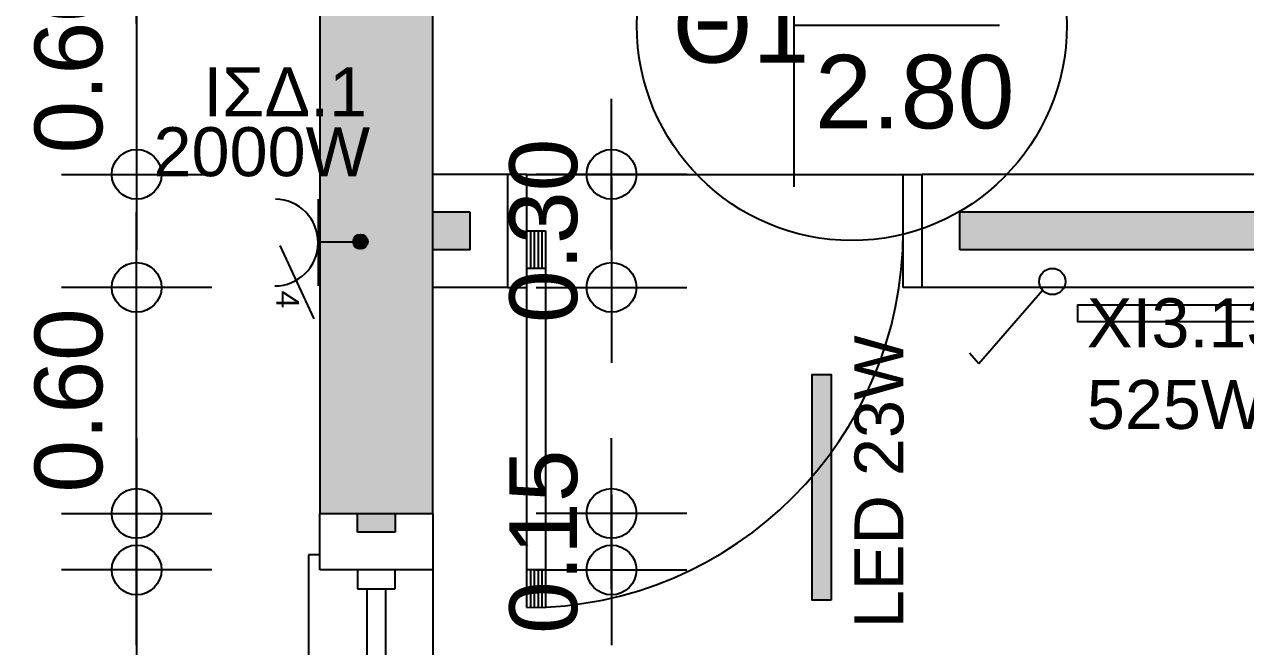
# Model space of a CAD drawing. Header units: metres. Extents: x -11 to 85, y -301 to 135.
# Drawn here: x 39.339 to 42.583, y -201.75 to -200.099 of the extents above; entities that cross this region are included whole.
import ezdxf

# ---------------------------------------------------------------- set-up
doc = ezdxf.new("R2010")
doc.units = ezdxf.units.M
doc.header["$LTSCALE"] = 0.036
doc.header["$PDMODE"] = 2
for name, color, linetype in [('arxitek isogeio', 252, 'Continuous'), ('DIMBLK', 252, 'Continuous'), ('electext', 20, 'Continuous'), ('hatch color', 252, 'Continuous'), ('HLEK-SYMBOL', 3, 'Continuous'), ('HLEK_FL001_SYMBOLS', 230, 'Continuous'), ('KYKLOFORHTES', 152, 'Continuous'), ('Parathira', 252, 'Continuous')]:
    doc.layers.add(name, color=color, linetype=linetype)
doc.styles.add('COMU-N', font='arial.ttf')
doc.styles.get("Standard").update_dxf_attribs({"font": 'arial.ttf'})
doc.dimstyles.new('CADWDOT', dxfattribs={"dimscale": 0.1, "dimtxt": 1.8, "dimasz": 0.08, "dimexe": 2, "dimexo": 0, "dimgap": 0.09, "dimtad": 0, "dimrnd": 0.001, "dimzin": 0, "dimdsep": 46, "dimtxsty": 'Standard', "dimblk1": 'ARTDIM', "dimblk2": 'ARTDIM', "dimsah": 1, "dimcen": 0.09, "dimdle": 0.05, "dimse1": 1, "dimse2": 1, "dimadec": 0, "dimazin": 0, "dimtfac": 1, "dimtmove": 0, "dimatfit": 3, "dimldrblk": 'ARTDIM', "dimfxl": 2, "dimtvp": 0.9999, "dimtolj": 1, "dimtzin": 0, "dimarcsym": 0})

# ---------------------------------------------------------------- blocks, each defined once
blk = doc.blocks.new('A$C07D551FE')
at = {"layer": 'Parathira'}
for p, q in [((0, -0.05), (0, 0)), ((0.3, 0), (0.3, -0.05)), ((0.3, -0.05), (0, -0.05)), ((0.15, -1.05), (0.15, -1)), ((0.15, -1), (1.1487, -1)), ((0.25, -1), (0.25, -1.05)), ((1.05, -1), (1.05, -1.05)), ((0.15, -1.01), (0.25, -1.01)), ((0.15, -1.02), (0.25, -1.02)), ((0.15, -1.03), (0.25, -1.03)), ((1.05, -1.01), (1.1492, -1.01)), ((1.05, -1.02), (1.1495, -1.02)), ((1.05, -1.03), (1.1498, -1.03)), ((0.3, -1.05), (0, -1.05)), ((0, -1.05), (0, -1.1)), ((0.15, -1.04), (0.25, -1.04)), ((1.15, -1.05), (0.15, -1.05)), ((0.3, -1.1), (0.3, -1.05)), ((1.05, -1.04), (1.1499, -1.04))]:
    blk.add_line(p, q, dxfattribs=at)
blk.add_arc((0.15, -1.05), 1, 0, 90, dxfattribs=at)
blk = doc.blocks.new('ARTDIM')
at = {"layer": 'DIMBLK'}
for p, q in [((0, -24.9975), (0, 24.9975)), ((-24.9975, 0), (24.9975, 0))]:
    blk.add_line(p, q, dxfattribs=at)
blk.add_circle((0, 0), 8.25, dxfattribs=at)
blk = doc.blocks.new('*D1379')
at = {"layer": 'arxitek isogeio', "color": 0, "lineweight": -2}
blk.add_line((40.4157, -199.5281), (40.1317, -199.5281), dxfattribs=at)
at = {"layer": 'Defpoints', "color": 0, "transparency": 16777216}
for p in [(40.1237, -199.5281), (40.1237, -200.4968), (40.4237, -200.4968)]:
    blk.add_point(p, dxfattribs=at)
at = {"layer": 'arxitek isogeio', "color": 0, "lineweight": -2, "xscale": 0.008, "yscale": 0.008, "zscale": 0.008, "rotation": 180}
blk.add_blockref('ARTDIM', (40.1237, -199.5281), dxfattribs=at)
at = {"layer": 'arxitek isogeio', "color": 0, "lineweight": -2, "xscale": 0.008, "yscale": 0.008, "zscale": 0.008}
blk.add_blockref('ARTDIM', (40.4237, -199.5281), dxfattribs=at)
at = {"layer": 'arxitek isogeio', "color": 0, "insert": (40.2737, -199.3481), "char_height": 0.18, "attachment_point": 5}
blk.add_mtext('\\A1;0.30', dxfattribs=at)
blk = doc.blocks.new('*D1380')
at = {"layer": 'arxitek isogeio', "color": 0, "lineweight": -2}
blk.add_line((40.4317, -199.5281), (43.7157, -199.5281), dxfattribs=at)
at = {"layer": 'Defpoints', "color": 0, "transparency": 16777216}
for p in [(43.7237, -199.5281), (40.4237, -200.4968), (43.7237, -200.4968)]:
    blk.add_point(p, dxfattribs=at)
at = {"layer": 'arxitek isogeio', "color": 0, "lineweight": -2, "xscale": 0.008, "yscale": 0.008, "zscale": 0.008, "rotation": 180}
blk.add_blockref('ARTDIM', (40.4237, -199.5281), dxfattribs=at)
at = {"layer": 'arxitek isogeio', "color": 0, "lineweight": -2, "xscale": 0.008, "yscale": 0.008, "zscale": 0.008}
blk.add_blockref('ARTDIM', (43.7237, -199.5281), dxfattribs=at)
at = {"layer": 'arxitek isogeio', "color": 0, "insert": (42.0737, -199.3481), "char_height": 0.18, "attachment_point": 5}
blk.add_mtext('\\A1;3.30', dxfattribs=at)
blk = doc.blocks.new('A$C52D13D70')
at = {"layer": 'Parathira'}
for p, q in [((-0.33, 0.04), (-0.33, -2.44)), ((-0.3, 0.04), (-0.33, 0.04)), ((-0.1, 0), (-0.2, 0)), ((-0.2, 0), (-0.2, -0.05)), ((-0.1, -0.05), (-0.1, 0)), ((0, 0), (0, -2.4)), ((-0.2, -0.05), (-0.1, -0.05)), ((-0.175, -0.05), (-0.175, -0.7833)), ((-0.125, -0.05), (-0.125, -0.7833)), ((-0.1, -0.7833), (-0.2, -0.7833)), ((-0.2, -0.7833), (-0.2, -0.8333)), ((-0.1, -0.8333), (-0.1, -0.7833)), ((-0.2, -0.8333), (-0.1, -0.8333)), ((-0.175, -0.8333), (-0.175, -1.5667)), ((-0.125, -0.8333), (-0.125, -1.5667)), ((-0.1, -1.5667), (-0.2, -1.5667)), ((-0.2, -1.5667), (-0.2, -1.6167)), ((-0.1, -1.6167), (-0.1, -1.5667)), ((-0.2, -1.6167), (-0.1, -1.6167)), ((-0.175, -1.6167), (-0.175, -2.35)), ((-0.125, -1.6167), (-0.125, -2.35)), ((-0.1, -2.35), (-0.2, -2.35)), ((-0.2, -2.35), (-0.2, -2.4)), ((-0.1, -2.4), (-0.1, -2.35)), ((-0.2, -2.4), (-0.1, -2.4)), ((-0.33, -2.44), (-0.3, -2.44))]:
    blk.add_line(p, q, dxfattribs=at)
blk = doc.blocks.new('*D1410')
at = {"layer": 'arxitek isogeio', "color": 0, "lineweight": -2}
blk.add_line((39.6374, -199.9048), (39.6374, -200.4888), dxfattribs=at)
at = {"layer": 'Defpoints', "color": 0, "transparency": 16777216}
for p in [(40.1237, -199.8968), (39.6374, -200.4968), (40.4237, -200.4968)]:
    blk.add_point(p, dxfattribs=at)
at = {"layer": 'arxitek isogeio', "color": 0, "lineweight": -2, "xscale": 0.008, "yscale": 0.008, "zscale": 0.008}
for p, rotation in [((39.6374, -199.8968), 90), ((39.6374, -200.4968), 270)]:
    blk.add_blockref('ARTDIM', p, dxfattribs=dict(at, rotation=rotation))
at = {"layer": 'arxitek isogeio', "color": 0, "insert": (39.4574, -200.1968), "char_height": 0.18, "attachment_point": 5, "rotation": 90}
blk.add_mtext('\\A1;0.60', dxfattribs=at)
blk = doc.blocks.new('*D1411')
at = {"layer": 'arxitek isogeio', "color": 0, "lineweight": -2}
blk.add_line((40.8987, -200.5048), (40.8987, -200.7888), dxfattribs=at)
at = {"layer": 'Defpoints', "color": 0, "transparency": 16777216}
for p in [(40.4237, -200.4968), (40.4237, -200.7968), (40.8987, -200.7968)]:
    blk.add_point(p, dxfattribs=at)
at = {"layer": 'arxitek isogeio', "color": 0, "lineweight": -2, "xscale": 0.008, "yscale": 0.008, "zscale": 0.008}
for p, rotation in [((40.8987, -200.4968), 90), ((40.8987, -200.7968), 270)]:
    blk.add_blockref('ARTDIM', p, dxfattribs=dict(at, rotation=rotation))
at = {"layer": 'arxitek isogeio', "color": 0, "insert": (40.7187, -200.6468), "char_height": 0.18, "attachment_point": 5, "rotation": 90}
blk.add_mtext('\\A1;0.30', dxfattribs=at)
blk = doc.blocks.new('*D1412')
at = {"layer": 'arxitek isogeio', "color": 0, "lineweight": -2}
blk.add_line((39.6374, -201.3888), (39.6374, -200.8048), dxfattribs=at)
at = {"layer": 'Defpoints', "color": 0, "transparency": 16777216}
for p in [(39.6374, -200.7968), (40.4237, -200.7968), (40.1237, -201.3968)]:
    blk.add_point(p, dxfattribs=at)
at = {"layer": 'arxitek isogeio', "color": 0, "lineweight": -2, "xscale": 0.008, "yscale": 0.008, "zscale": 0.008}
for p, rotation in [((39.6374, -200.7968), 90), ((39.6374, -201.3968), 270)]:
    blk.add_blockref('ARTDIM', p, dxfattribs=dict(at, rotation=rotation))
at = {"layer": 'arxitek isogeio', "color": 0, "insert": (39.4574, -201.0968), "char_height": 0.18, "attachment_point": 5, "rotation": 90}
blk.add_mtext('\\A1;0.60', dxfattribs=at)
blk = doc.blocks.new('*D1413')
at = {"layer": 'arxitek isogeio', "color": 0, "lineweight": -2}
blk.add_line((40.8987, -201.4048), (40.8987, -201.5388), dxfattribs=at)
at = {"layer": 'Defpoints', "color": 0, "transparency": 16777216}
for p in [(40.0576, -201.3968), (40.0576, -201.5468), (40.8987, -201.5468)]:
    blk.add_point(p, dxfattribs=at)
at = {"layer": 'arxitek isogeio', "color": 0, "lineweight": -2, "xscale": 0.008, "yscale": 0.008, "zscale": 0.008}
for p, rotation in [((40.8987, -201.3968), 90), ((40.8987, -201.5468), 270)]:
    blk.add_blockref('ARTDIM', p, dxfattribs=dict(at, rotation=rotation))
at = {"layer": 'arxitek isogeio', "color": 0, "insert": (40.7187, -201.4718), "char_height": 0.18, "attachment_point": 5, "rotation": 90}
blk.add_mtext('\\A1;0.15', dxfattribs=at)
blk = doc.blocks.new('*D1414')
at = {"layer": 'arxitek isogeio', "color": 0, "lineweight": -2}
blk.add_line((39.6374, -201.5548), (39.6374, -203.9388), dxfattribs=at)
at = {"layer": 'Defpoints', "color": 0, "transparency": 16777216}
for p in [(40.4237, -201.5468), (39.6374, -203.9468), (40.4237, -203.9468)]:
    blk.add_point(p, dxfattribs=at)
at = {"layer": 'arxitek isogeio', "color": 0, "lineweight": -2, "xscale": 0.008, "yscale": 0.008, "zscale": 0.008}
for p, rotation in [((39.6374, -201.5468), 90), ((39.6374, -203.9468), 270)]:
    blk.add_blockref('ARTDIM', p, dxfattribs=dict(at, rotation=rotation))
at = {"layer": 'arxitek isogeio', "color": 0, "insert": (39.4574, -202.7468), "char_height": 0.18, "attachment_point": 5, "rotation": 90}
blk.add_mtext('\\A1;2.40', dxfattribs=at)
blk = doc.blocks.new('gJ6_a14')
at = {"linetype": 'Continuous'}
for p, q in [((-0.1176, 0.1119), (0.113, 0.1119)), ((0, 0.1119), (0, 0))]:
    blk.add_line(p, q, dxfattribs=at)
blk.add_arc((-0.0023, 0.2279), 0.1153, 180, 358.9566, dxfattribs=at)
blk = doc.blocks.new('*X1779')
at = {"color": 0}
for p, q in [((15.598, 2.587), (15.737, 2.727)), ((15.598, 2.622), (15.702, 2.727)), ((15.605, 2.559), (15.765, 2.719)), ((15.617, 2.536), (15.789, 2.707)), ((15.662, 2.705), (15.671, 2.714)), ((15.676, 2.718), (15.678, 2.721)), ((15.693, 2.7), (15.702, 2.709)), ((15.707, 2.714), (15.715, 2.722)), ((15.72, 2.727), (15.721, 2.728)), ((15.724, 2.696), (15.733, 2.705)), ((15.738, 2.709), (15.746, 2.718)), ((15.751, 2.722), (15.752, 2.724)), ((15.768, 2.705), (15.777, 2.714)), ((15.601, 2.607), (15.609, 2.616)), ((15.604, 2.646), (15.605, 2.647)), ((15.605, 2.577), (15.614, 2.585)), ((15.609, 2.652), (15.618, 2.66)), ((15.611, 2.547), (15.618, 2.554)), ((15.614, 2.621), (15.623, 2.63)), ((15.618, 2.59), (15.627, 2.599)), ((15.623, 2.665), (15.631, 2.674)), ((15.623, 2.559), (15.631, 2.568)), ((15.627, 2.634), (15.636, 2.643)), ((15.627, 2.528), (15.636, 2.537)), ((15.631, 2.603), (15.64, 2.612)), ((15.633, 2.516), (15.808, 2.691)), ((15.636, 2.678), (15.645, 2.687)), ((15.636, 2.572), (15.645, 2.581)), ((15.64, 2.647), (15.649, 2.656)), ((15.64, 2.541), (15.649, 2.55)), ((15.645, 2.616), (15.654, 2.625)), ((15.645, 2.51), (15.654, 2.519)), ((15.649, 2.691), (15.658, 2.7)), ((15.649, 2.585), (15.658, 2.594)), ((15.653, 2.501), (15.824, 2.672)), ((15.654, 2.66), (15.662, 2.669)), ((15.654, 2.554), (15.662, 2.563)), ((15.658, 2.63), (15.667, 2.638)), ((15.658, 2.523), (15.667, 2.532)), ((15.662, 2.599), (15.671, 2.607)), ((15.664, 2.494), (15.671, 2.501)), ((15.667, 2.674), (15.676, 2.683)), ((15.667, 2.568), (15.676, 2.577)), ((15.671, 2.643), (15.68, 2.652)), ((15.671, 2.537), (15.68, 2.546)), ((15.676, 2.489), (15.836, 2.648)), ((15.676, 2.612), (15.685, 2.621)), ((15.676, 2.506), (15.685, 2.515)), ((15.68, 2.687), (15.689, 2.696)), ((15.68, 2.581), (15.689, 2.59)), ((15.685, 2.656), (15.693, 2.665)), ((15.685, 2.55), (15.693, 2.559)), ((15.689, 2.625), (15.698, 2.634)), ((15.689, 2.519), (15.698, 2.528)), ((15.693, 2.594), (15.702, 2.603)), ((15.693, 2.488), (15.702, 2.497)), ((15.698, 2.669), (15.707, 2.678)), ((15.698, 2.563), (15.707, 2.572)), ((15.702, 2.638), (15.711, 2.647)), ((15.702, 2.532), (15.711, 2.541)), ((15.705, 2.482), (15.843, 2.62)), ((15.707, 2.607), (15.715, 2.616)), ((15.707, 2.501), (15.715, 2.51)), ((15.711, 2.683), (15.72, 2.691)), ((15.711, 2.577), (15.72, 2.585)), ((15.715, 2.652), (15.724, 2.66)), ((15.715, 2.546), (15.724, 2.554)), ((15.72, 2.621), (15.729, 2.63)), ((15.72, 2.515), (15.729, 2.523)), ((15.724, 2.59), (15.733, 2.599)), ((15.729, 2.665), (15.738, 2.674)), ((15.729, 2.559), (15.738, 2.568)), ((15.733, 2.634), (15.742, 2.643)), ((15.733, 2.528), (15.742, 2.537)), ((15.738, 2.603), (15.746, 2.612)), ((15.738, 2.497), (15.746, 2.506)), ((15.741, 2.482), (15.842, 2.584)), ((15.742, 2.678), (15.751, 2.687)), ((15.742, 2.572), (15.751, 2.581)), ((15.746, 2.647), (15.755, 2.656)), ((15.746, 2.541), (15.755, 2.55)), ((15.751, 2.616), (15.76, 2.625)), ((15.751, 2.51), (15.76, 2.519)), ((15.755, 2.691), (15.764, 2.7)), ((15.755, 2.585), (15.764, 2.594)), ((15.76, 2.66), (15.768, 2.669)), ((15.76, 2.554), (15.768, 2.563)), ((15.764, 2.63), (15.773, 2.638)), ((15.764, 2.523), (15.773, 2.532)), ((15.768, 2.599), (15.777, 2.607)), ((15.768, 2.493), (15.777, 2.501)), ((15.773, 2.674), (15.782, 2.683)), ((15.773, 2.568), (15.782, 2.577)), ((15.777, 2.643), (15.786, 2.652)), ((15.777, 2.537), (15.786, 2.546)), ((15.782, 2.612), (15.791, 2.621)), ((15.782, 2.506), (15.791, 2.515)), ((15.786, 2.687), (15.795, 2.696)), ((15.786, 2.581), (15.795, 2.59)), ((15.791, 2.656), (15.799, 2.665)), ((15.791, 2.55), (15.799, 2.559)), ((15.795, 2.625), (15.804, 2.634)), ((15.795, 2.519), (15.804, 2.528)), ((15.799, 2.594), (15.808, 2.603)), ((15.804, 2.669), (15.813, 2.678)), ((15.804, 2.563), (15.813, 2.572)), ((15.808, 2.638), (15.817, 2.647)), ((15.808, 2.532), (15.817, 2.541)), ((15.813, 2.607), (15.822, 2.616)), ((15.817, 2.577), (15.826, 2.585)), ((15.822, 2.652), (15.83, 2.66)), ((15.822, 2.546), (15.83, 2.554)), ((15.826, 2.621), (15.835, 2.63)), ((15.83, 2.59), (15.839, 2.599)), ((15.835, 2.559), (15.835, 2.56)), ((15.839, 2.634), (15.84, 2.635)), ((15.844, 2.603), (15.844, 2.603)), ((15.724, 2.484), (15.733, 2.493))]:
    blk.add_line(p, q, dxfattribs=at)
blk = doc.blocks.new('GJ6_A78')
at = {"layer": 'HLEK-SYMBOL', "color": 0, "linetype": 'Continuous'}
blk.add_circle((0, 0), 0.0989, dxfattribs=at)
at = {"layer": 'HLEK-SYMBOL', "color": 0, "xscale": 0.8, "yscale": 0.8, "zscale": 0.8}
blk.add_blockref('*X1779', (-12.576, -2.084), dxfattribs=at)
blk = doc.blocks.new('priza')
at = {"layer": 'HLEK_FL001_SYMBOLS', "xscale": 0.1951472641207488, "yscale": 0.1951472641207488, "zscale": 0.1951472641207488}
blk.add_blockref('GJ6_A78', (87.4, -100.4953), dxfattribs=at)
at = {"layer": 'HLEK_FL001_SYMBOLS', "rotation": 180}
blk.add_blockref('gJ6_a14', (87.4, -100.4952), dxfattribs=at)
blk = doc.blocks.new('tetrapli priza')
at = {"layer": 'HLEK_FL001_SYMBOLS', "ltscale": 5}
blk.add_line((479.6442, -48.2674), (479.8393, -48.1769), dxfattribs=at)
at = {"layer": 'HLEK_FL001_SYMBOLS'}
blk.add_blockref('priza', (392.2343, 52.442), dxfattribs=at)
at = {"layer": 'HLEK_FL001_SYMBOLS', "ltscale": 5}
blk.add_text('4', height=0.06, dxfattribs=at).set_placement((479.7645, -48.2766))
blk = doc.blocks.new('led 23W')
at = {"layer": 'hatch color'}
blk.add_hatch(color=181, dxfattribs=at).paths.add_polyline_path([(101.2388, -6.7734), (101.2388, -6.7234), (101.8376, -6.7234), (101.8376, -6.7734)])
at = {"layer": 'HLEK_FL001_SYMBOLS'}
blk.add_lwpolyline([(101.2388, -6.7734), (101.2388, -6.7234), (101.8376, -6.7234), (101.8376, -6.7734)], close=True, dxfattribs=at)
blk = doc.blocks.new('gJ6_a1')
at = {"linetype": 'Continuous'}
for p, q in [((-0.2193, 0.2297), (-0.191, 0.2541)), ((-0.024, 0.0608), (-0.2193, 0.2297))]:
    blk.add_line(p, q, dxfattribs=at)
blk.add_circle((-0.0005, 0.0343), 0.0349, dxfattribs=at)

msp = doc.modelspace()

# ---------------------------------------------------------------- hatches: boundary and pattern name
at = {"layer": 'arxitek isogeio'}
for points in [[(40.1237, -201.3968), (40.4237, -201.3968), (40.4237, -199.8968), (40.1237, -199.8968)], [(40.5237, -200.5968), (40.4237, -200.5968), (40.4237, -200.6968), (40.5237, -200.6968)], [(43.5737, -200.5968), (41.8237, -200.5968), (41.8237, -200.6968), (43.5737, -200.6968)], [(40.3237, -201.3968), (40.2237, -201.3968), (40.2237, -201.4468), (40.3237, -201.4468)]]:
    msp.add_hatch(color=256, dxfattribs=at).paths.add_polyline_path(points)

# ---------------------------------------------------------------- linework, layer by layer
for p, q in [((41.3832, -199.6722), (41.3832, -200.5302)), ((40.1237, -199.8968), (40.1237, -201.3968)), ((40.4237, -201.3968), (40.4237, -199.8968)), ((41.3832, -200.1012), (41.9292, -200.1012)), ((40.6237, -200.4968), (40.4237, -200.4968)), ((40.6237, -200.7968), (40.6237, -200.4968)), ((40.6737, -200.4968), (41.6737, -200.4968)), ((43.5737, -200.4968), (41.7237, -200.4968)), ((41.7237, -200.7968), (41.7237, -200.4968)), ((40.5237, -200.5968), (40.4237, -200.5968)), ((40.5237, -200.6968), (40.5237, -200.5968)), ((41.8237, -200.6968), (41.8237, -200.5968)), ((43.5737, -200.5968), (41.8237, -200.5968)), ((40.5237, -200.6968), (40.4237, -200.6968)), ((43.5737, -200.6968), (41.8237, -200.6968)), ((40.6237, -200.7968), (40.4237, -200.7968)), ((43.5737, -200.7968), (41.7237, -200.7968)), ((40.1237, -201.3968), (40.4237, -201.3968)), ((40.1237, -201.5468), (40.1237, -201.3968)), ((40.2237, -201.4468), (40.2237, -201.3968)), ((40.3237, -201.3968), (40.3237, -201.4468)), ((40.4237, -201.3968), (40.4237, -201.5468)), ((40.3237, -201.4468), (40.2237, -201.4468)), ((40.4237, -201.5468), (40.1237, -201.5468))]:
    msp.add_line(p, q, dxfattribs=at)
msp.add_lwpolyline([(43.9357, -200.8884), (42.1371, -200.8884), (42.1371, -200.8428), (43.9357, -200.8428)], close=True, dxfattribs=at)
msp.add_circle((41.537, -200.1012), 0.5712, dxfattribs=at)

# ---------------------------------------------------------------- block references
at = {"layer": 'arxitek isogeio', "rotation": 270}
msp.add_blockref('A$C07D551FE', (41.7237, -200.4968), dxfattribs=at)
at = {"layer": 'arxitek isogeio'}
msp.add_blockref('A$C52D13D70', (40.4237, -201.5468), dxfattribs=at)
at = {"layer": 'HLEK_FL001_SYMBOLS'}
for name, p, rotation in [('tetrapli priza', (88.2852, 278.9588), 270), ('gJ6_a1', (42.1041, -200.7807), 90)]:
    msp.add_blockref(name, p, dxfattribs=dict(at, rotation=rotation))
at = {"layer": 'KYKLOFORHTES', "rotation": 90}
msp.add_blockref('led 23W', (34.7085, -302.8655), dxfattribs=at)

# ---------------------------------------------------------------- texts
at = {"layer": 'arxitek isogeio', "style": 'COMU-N'}
for s, p in [('Θ1', (41.0613, -200.2005)), ('2.80', (41.4392, -200.3748))]:
    msp.add_text(s, height=0.195, dxfattribs=at).set_placement(p)
at = {"layer": 'electext'}
msp.add_text('LED 23W', height=0.13, rotation=90, dxfattribs=at).set_placement((41.6742, -201.7014))
at = {"layer": 'HLEK_FL001_SYMBOLS', "char_height": 0.13, "attachment_point": 1, "style": 'COMU-N'}
for s, width, insert in [('^IΙΣΔ.1', 0.495006, (39.7637, -200.2127)), ('2000W', 0.45, (39.6822, -200.3717)), ('ΧΙ3.13\\P525W', 0.495006, (42.1613, -200.8258))]:
    msp.add_mtext_dynamic_manual_height_columns(s, width=width, gutter_width=0.65, heights=[0], dxfattribs=dict(at, insert=insert))

# ---------------------------------------------------------------- dimensions: what is measured, and where the dimension line sits
at = {"layer": 'arxitek isogeio'}
dim = msp.add_linear_dim(base=(40.1237, -199.5281), p1=(40.4237, -200.4968), p2=(40.1237, -200.4968), dimstyle='CADWDOT', dxfattribs=at)
dim.commit()
dim.dimension.update_dxf_attribs({"geometry": '*D1379', "text_midpoint": (40.2737, -199.5281), "dimtype": 160})
dim = msp.add_linear_dim(base=(43.7237, -199.5281), p1=(40.4237, -200.4968), p2=(43.7237, -200.4968), dimstyle='CADWDOT', dxfattribs=at)
dim.commit()
dim.dimension.update_dxf_attribs({"geometry": '*D1380', "text_midpoint": (42.0737, -199.3481)})
for base, p1, p2, picture, middle in [((39.6374, -200.4968), (40.1237, -199.8968), (40.4237, -200.4968), '*D1410', (39.6374, -200.1968)), ((40.8987, -200.7968), (40.4237, -200.4968), (40.4237, -200.7968), '*D1411', (40.8987, -200.6468)), ((39.6374, -200.7968), (40.1237, -201.3968), (40.4237, -200.7968), '*D1412', (39.6374, -201.0968)), ((40.8987, -201.5468), (40.0576, -201.3968), (40.0576, -201.5468), '*D1413', (40.8987, -201.4718))]:
    dim = msp.add_linear_dim(base=base, p1=p1, p2=p2, angle=90, dimstyle='CADWDOT', dxfattribs=at)
    dim.commit()
    dim.dimension.update_dxf_attribs({"geometry": picture, "text_midpoint": middle, "dimtype": 160})
dim = msp.add_linear_dim(base=(39.6374, -203.9468), p1=(40.4237, -201.5468), p2=(40.4237, -203.9468), angle=90, dimstyle='CADWDOT', dxfattribs=at)
dim.commit()
dim.dimension.update_dxf_attribs({"geometry": '*D1414', "text_midpoint": (39.4574, -202.7468)})

doc.saveas('drawing.dxf')
